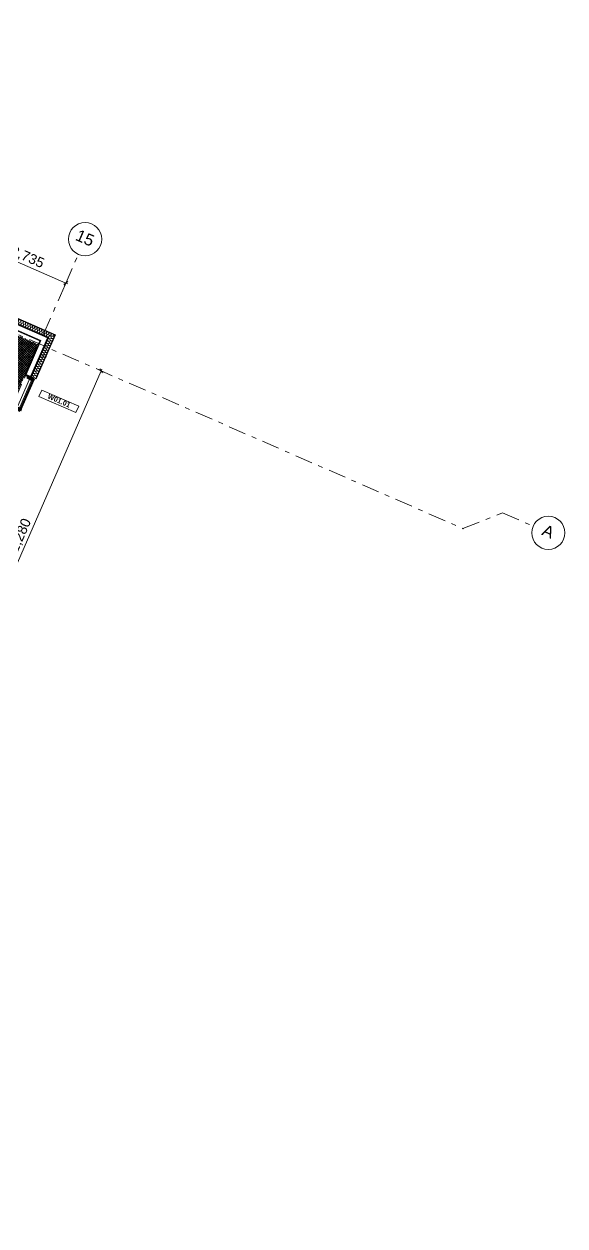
# Model space of a CAD drawing. Header units: millimetres. Extents: x -50172 to 258853, y -59787 to 25069.
# Drawn here: x 73849 to 90136, y -33296 to 2926 of the extents above; entities that cross this region are included whole.
import ezdxf
from ezdxf.enums import TextEntityAlignment as Align

# ---------------------------------------------------------------- set-up
doc = ezdxf.new("R2010")
doc.units = ezdxf.units.MM
doc.header["$MEASUREMENT"] = 0
doc.linetypes.add('Double Dashed', pattern=[1093.611073, 529.166651, -211.666656, 141.111112, -211.666656])
for name, color, linetype in [('A-15-MG_Structural_Grid', 7, 'Continuous'), ('New_A-15-MG_Structural_Grid', 7, 'Continuous'), ('New_A-25-M_Curtain_Wall', 7, 'Continuous'), ('New_A-25-M_Solar_Shade', 7, 'Continuous'), ('New_A-25-M_Wall_Ext', 7, 'Continuous'), ('New_A-95-D_Dim_Grid.Dim', 7, 'Continuous')]:
    doc.layers.add(name, color=color, linetype=linetype)
for name, color, linetype, lineweight, true_color in [('A-15-MG_Structural_Grid_Pen_No__163', 7, 'Continuous', 0, 0x750077), ('A-25-M_Wall_Int_Pen_No__102', 7, 'Continuous', 15, 0xcccccc), ('New_A-25-M_Curtain_Wall_Pen_No__144', 7, 'Continuous', 0, 0xc8c8c8), ('New_A-25-M_Curtain_Wall_Pen_No__165', 7, 'Continuous', 0, 0x006060), ('New_A-25-M_Curtain_Wall_Pen_No__27', 7, 'Continuous', 50, 0x2a2a2a), ('New_A-25-M_Wall_Ext_Pen_No__107', 7, 'Continuous', 15, 0xa6a6a6), ('New_A-25-M_Wall_Ext_Pen_No__147', 7, 'Continuous', 0, 0x606060), ('New_A-95-M-SFS_Edge_Pen_No__252', 7, 'Continuous', 13, 0xe8e8e8)]:
    doc.layers.add(name, color=color, linetype=linetype, lineweight=lineweight, true_color=true_color)
for name, color, linetype, lineweight in [('New_A-15-MG_Structural_Grid_Pen_No__4', 7, 'Continuous', 20), ('New_A-25-M_Curtain_Wall_Pen_No__1', 7, 'Continuous', 13), ('New_A-25-M_Solar_Shade_Pen_No__4', 7, 'Continuous', 20), ('New_A-25-M_Wall_Ext_Pen_No__1', 7, 'Continuous', 13), ('New_A-95-D_Dim_Grid.Dim_Pen_No__4', 7, 'Continuous', 20), ('New_A-95-P_Text_1_50_GA_Pen_No__1', 7, 'Continuous', 13)]:
    doc.layers.add(name, color=color, linetype=linetype, lineweight=lineweight)
doc.styles.add('GENERATED_STYLE_2', font='')
doc.styles.add('GENERATED_STYLE_4', font='')
doc.styles.get('GENERATED_STYLE_2').set_extended_font_data('Swis721 BT', bold=True)
doc.styles.get('GENERATED_STYLE_4').set_extended_font_data('Swis721 BT')
doc.dimstyles.new('GENERATED_STYLE__3', dxfattribs={"dimtxt": 300, "dimasz": 95, "dimexe": 0.18, "dimexo": 0, "dimgap": 0.09, "dimtad": 1, "dimdec": 0, "dimzin": 0, "dimdsep": 46, "dimtxsty": 'GENERATED_STYLE_4', "dimblk": 'ARROWHEAD_2', "dimblk1": 'ARROWHEAD_2', "dimblk2": 'ARROWHEAD_2', "dimcen": 0.09, "dimclrd": 7, "dimclre": 7, "dimclrt": 7, "dimadec": 0, "dimazin": 0, "dimtfac": 1, "dimtdec": 4, "dimtmove": 0, "dimatfit": 3, "dimfxl": 1, "dimtolj": 1, "dimtzin": 0, "dimarcsym": 0})
pattern_1 = [(0, (0, 0), (0, 173.2051), [0, -100]), (0, (50, 86.6), (0, 173.2051), [0, -100])]

# ---------------------------------------------------------------- blocks, each defined once
blk = doc.blocks.new('Curtain Wall_7_1')
at = {"layer": 'New_A-25-M_Curtain_Wall_Pen_No__144', "linetype": 'Continuous'}
for points in [[(74147, -7767), (73958, -7684), (73938, -7730), (74127, -7812)], [(73728, -8729), (73748, -8683), (73559, -8601), (73539, -8647)], [(71524, -13783), (71544, -13738), (71355, -13655), (71335, -13701)], [(71145, -14652), (71165, -14607), (70976, -14524), (70956, -14570)], [(70766, -15521), (70786, -15476), (70597, -15393), (70577, -15439)], [(70387, -16390), (70407, -16345), (70218, -16262), (70198, -16308)]]:
    blk.add_hatch(color=256, dxfattribs=at).paths.add_polyline_path(points)
at = {"layer": 'New_A-25-M_Curtain_Wall_Pen_No__165', "linetype": 'Continuous', "lineweight": 0, "true_color": 0x001818}
for points in [[(74096, -7766), (73692, -8692), (73718, -8703), (74122, -7777)], [(71145, -14604), (71518, -13748), (71493, -13737), (71120, -14592)], [(70766, -15473), (71129, -14640), (71104, -14629), (70741, -15461)], [(70377, -16364), (70750, -15509), (70725, -15498), (70352, -16353)]]:
    blk.add_hatch(color=168, dxfattribs=at).paths.add_polyline_path(points)
at = {"layer": 'New_A-25-M_Curtain_Wall_Pen_No__1', "linetype": 'Continuous'}
for p, q in [((74096, -7766), (73692, -8692)), ((73718, -8703), (74122, -7777)), ((74122, -7777), (74096, -7766)), ((73692, -8692), (73718, -8703)), ((71493, -13737), (71120, -14592)), ((71145, -14604), (71518, -13748)), ((71518, -13748), (71493, -13737)), ((71104, -14629), (70741, -15461)), ((70766, -15473), (71129, -14640)), ((71129, -14640), (71104, -14629)), ((71120, -14592), (71145, -14604)), ((70725, -15498), (70352, -16353)), ((70377, -16364), (70750, -15509)), ((70750, -15509), (70725, -15498)), ((70741, -15461), (70766, -15473)), ((70352, -16353), (70377, -16364))]:
    blk.add_line(p, q, dxfattribs=at)
at = {"layer": 'New_A-25-M_Curtain_Wall_Pen_No__27', "linetype": 'Continuous'}
for p, q in [((73958, -7684), (73938, -7730)), ((73938, -7730), (74127, -7812)), ((74147, -7767), (73958, -7684)), ((74127, -7812), (74147, -7767)), ((73559, -8601), (73539, -8647)), ((73539, -8647), (73728, -8729)), ((73748, -8683), (73559, -8601)), ((73728, -8729), (73748, -8683)), ((71355, -13655), (71335, -13701)), ((71335, -13701), (71524, -13783)), ((71544, -13738), (71355, -13655)), ((71524, -13783), (71544, -13738)), ((70976, -14524), (70956, -14570)), ((70956, -14570), (71145, -14652)), ((71165, -14607), (70976, -14524)), ((71145, -14652), (71165, -14607)), ((70597, -15393), (70577, -15439)), ((70577, -15439), (70766, -15521)), ((70786, -15476), (70597, -15393)), ((70766, -15521), (70786, -15476)), ((70218, -16262), (70198, -16308)), ((70407, -16345), (70218, -16262)), ((70198, -16308), (70387, -16390)), ((70387, -16390), (70407, -16345))]:
    blk.add_line(p, q, dxfattribs=at)
blk = doc.blocks.new('*X194')
at = {"layer": 'New_A-25-M_Wall_Ext_Pen_No__107', "linetype": 'Continuous'}
for p, q in [((71714, -5168), (71706, -5173)), ((71728, -5175), (71737, -5212)), ((71784, -5199), (71750, -5218)), ((71798, -5205), (71806, -5242)), ((71853, -5229), (71820, -5248)), ((71867, -5235), (71876, -5273)), ((71923, -5260), (71890, -5279)), ((71937, -5266), (71946, -5303)), ((71993, -5290), (71960, -5309)), ((72007, -5296), (72016, -5333)), ((72063, -5321), (72030, -5340)), ((72077, -5327), (72086, -5364)), ((72133, -5351), (72100, -5370)), ((72147, -5357), (72156, -5394)), ((72203, -5382), (72170, -5400)), ((72217, -5388), (72225, -5425)), ((72272, -5412), (72239, -5431)), ((72286, -5418), (72295, -5455)), ((72342, -5443), (72309, -5461)), ((72356, -5449), (72365, -5486)), ((72412, -5473), (72379, -5492)), ((72426, -5479), (72435, -5516)), ((72482, -5503), (72449, -5522)), ((72496, -5510), (72505, -5547)), ((72552, -5534), (72519, -5553)), ((72566, -5540), (72575, -5577)), ((72622, -5564), (72589, -5583)), ((72636, -5570), (72644, -5608)), ((72692, -5595), (72658, -5614)), ((72705, -5601), (72714, -5638)), ((72761, -5625), (72728, -5644)), ((72775, -5631), (72784, -5668)), ((72831, -5656), (72798, -5675)), ((72845, -5662), (72854, -5699)), ((72901, -5686), (72868, -5705)), ((72915, -5692), (72924, -5729)), ((72971, -5717), (72938, -5735)), ((72985, -5723), (72994, -5760)), ((73041, -5747), (73008, -5766)), ((73055, -5753), (73063, -5790)), ((73111, -5778), (73077, -5796)), ((73125, -5784), (73133, -5821)), ((73180, -5808), (73147, -5827)), ((73194, -5814), (73203, -5851)), ((73250, -5838), (73217, -5857)), ((73264, -5845), (73273, -5882)), ((73320, -5869), (73287, -5888)), ((73334, -5875), (73343, -5912)), ((73390, -5899), (73357, -5918)), ((73404, -5905), (73413, -5943)), ((73460, -5930), (73427, -5949)), ((73474, -5936), (73482, -5973)), ((73530, -5960), (73496, -5979)), ((73544, -5966), (73552, -6003)), ((73599, -5991), (73566, -6010)), ((73613, -5997), (73622, -6034)), ((73669, -6021), (73636, -6040)), ((73683, -6027), (73692, -6064)), ((73739, -6052), (73706, -6070)), ((73753, -6058), (73762, -6095)), ((73809, -6082), (73776, -6101)), ((73823, -6088), (73832, -6125)), ((73879, -6113), (73846, -6131)), ((73893, -6119), (73902, -6156)), ((73949, -6143), (73916, -6162)), ((73963, -6149), (73971, -6186)), ((74018, -6173), (73985, -6192)), ((74032, -6180), (74041, -6217)), ((74088, -6204), (74055, -6223)), ((74102, -6210), (74111, -6247)), ((74158, -6234), (74125, -6253)), ((74172, -6240), (74181, -6277)), ((74228, -6265), (74195, -6284)), ((74242, -6271), (74251, -6308)), ((74298, -6295), (74265, -6314)), ((74312, -6301), (74321, -6338)), ((74368, -6326), (74335, -6344)), ((74382, -6332), (74390, -6369)), ((74438, -6356), (74404, -6375)), ((74451, -6362), (74460, -6399)), ((74507, -6387), (74474, -6405)), ((74521, -6393), (74530, -6430)), ((74577, -6417), (74544, -6436)), ((74591, -6423), (74600, -6460)), ((74647, -6448), (74614, -6466)), ((74661, -6454), (74668, -6485))]:
    blk.add_line(p, q, dxfattribs=at)
for centre, start, end in [((71699, -5220), 226.3982, 246.4404), ((71699, -5220), 246.4404, 13.3103), ((71695, -5135), 299.5705, 25.3471), ((71765, -5166), 299.5705, 193.3103), ((71769, -5251), 119.5705, 246.4404), ((71769, -5251), 246.4404, 13.3103), ((71835, -5196), 299.5705, 193.3103), ((71839, -5281), 119.5705, 246.4404), ((71839, -5281), 246.4404, 13.3103), ((71904, -5227), 299.5705, 193.3103), ((71909, -5312), 119.5705, 246.4404), ((71909, -5312), 246.4404, 13.3103), ((71974, -5257), 299.5705, 193.3103), ((71979, -5342), 119.5705, 246.4404), ((71979, -5342), 246.4404, 13.3103), ((72044, -5288), 299.5705, 193.3103), ((72049, -5373), 119.5705, 246.4404), ((72049, -5373), 246.4404, 13.3103), ((72114, -5318), 299.5705, 193.3103), ((72118, -5403), 119.5705, 246.4404), ((72118, -5403), 246.4404, 13.3103), ((72184, -5348), 299.5705, 193.3103), ((72188, -5434), 119.5705, 246.4404), ((72188, -5434), 246.4404, 13.3103), ((72254, -5379), 299.5705, 193.3103), ((72258, -5464), 119.5705, 246.4404), ((72324, -5409), 299.5705, 193.3103), ((72393, -5440), 299.5705, 193.3103), ((72463, -5470), 299.5705, 193.3103), ((72258, -5464), 246.4404, 13.3103), ((72328, -5494), 119.5705, 246.4404), ((72328, -5494), 246.4404, 13.3103), ((72398, -5525), 119.5705, 246.4404), ((72398, -5525), 246.4404, 13.3103), ((72468, -5555), 119.5705, 246.4404), ((72468, -5555), 246.4404, 13.3103), ((72533, -5501), 299.5705, 193.3103), ((72538, -5586), 119.5705, 246.4404), ((72538, -5586), 246.4404, 13.3103), ((72603, -5531), 299.5705, 193.3103), ((72607, -5616), 119.5705, 246.4404), ((72607, -5616), 246.4404, 13.3103), ((72673, -5562), 299.5705, 193.3103), ((72677, -5647), 119.5705, 246.4404), ((72677, -5647), 246.4404, 13.3103), ((72743, -5592), 299.5705, 193.3103), ((72747, -5677), 119.5705, 246.4404), ((72747, -5677), 246.4404, 13.3103), ((72812, -5623), 299.5705, 193.3103), ((72817, -5708), 119.5705, 246.4404), ((72817, -5708), 246.4404, 13.3103), ((72882, -5653), 299.5705, 193.3103), ((72887, -5738), 119.5705, 246.4404), ((72887, -5738), 246.4404, 13.3103), ((72952, -5683), 299.5705, 193.3103), ((72957, -5769), 119.5705, 246.4404), ((72957, -5769), 246.4404, 13.3103), ((73022, -5714), 299.5705, 193.3103), ((73026, -5799), 119.5705, 246.4404), ((73026, -5799), 246.4404, 13.3103), ((73092, -5744), 299.5705, 193.3103), ((73162, -5775), 299.5705, 193.3103), ((73231, -5805), 299.5705, 193.3103), ((73096, -5829), 119.5705, 246.4404), ((73096, -5829), 246.4404, 13.3103), ((73166, -5860), 119.5705, 246.4404), ((73166, -5860), 246.4404, 13.3103), ((73236, -5890), 119.5705, 246.4404), ((73236, -5890), 246.4404, 13.3103), ((73301, -5836), 299.5705, 193.3103), ((73306, -5921), 119.5705, 246.4404), ((73306, -5921), 246.4404, 13.3103), ((73371, -5866), 299.5705, 193.3103), ((73376, -5951), 119.5705, 246.4404), ((73376, -5951), 246.4404, 13.3103), ((73441, -5897), 299.5705, 193.3103), ((73445, -5982), 119.5705, 246.4404), ((73445, -5982), 246.4404, 13.3103), ((73511, -5927), 299.5705, 193.3103), ((73515, -6012), 119.5705, 246.4404), ((73515, -6012), 246.4404, 13.3103), ((73581, -5958), 299.5705, 193.3103), ((73585, -6043), 119.5705, 246.4404), ((73585, -6043), 246.4404, 13.3103), ((73650, -5988), 299.5705, 193.3103), ((73655, -6073), 119.5705, 246.4404), ((73655, -6073), 246.4404, 13.3103), ((73720, -6018), 299.5705, 193.3103), ((73725, -6104), 119.5705, 246.4404), ((73725, -6104), 246.4404, 13.3103), ((73790, -6049), 299.5705, 193.3103), ((73795, -6134), 119.5705, 246.4404), ((73795, -6134), 246.4404, 13.3103), ((73860, -6079), 299.5705, 193.3103), ((73864, -6164), 119.5705, 246.4404), ((73864, -6164), 246.4404, 13.3103), ((73930, -6110), 299.5705, 193.3103), ((74000, -6140), 299.5705, 193.3103), ((74070, -6171), 299.5705, 193.3103), ((73934, -6195), 119.5705, 246.4404), ((73934, -6195), 246.4404, 13.3103), ((74004, -6225), 119.5705, 246.4404), ((74004, -6225), 246.4404, 13.3103), ((74074, -6256), 119.5705, 246.4404), ((74074, -6256), 246.4404, 13.3103), ((74139, -6201), 299.5705, 193.3103), ((74144, -6286), 119.5705, 246.4404), ((74144, -6286), 246.4404, 13.3103), ((74209, -6232), 299.5705, 193.3103), ((74214, -6317), 119.5705, 246.4404), ((74214, -6317), 246.4404, 13.3103), ((74279, -6262), 299.5705, 193.3103), ((74284, -6347), 119.5705, 246.4404), ((74284, -6347), 246.4404, 13.3103), ((74349, -6293), 299.5705, 193.3103), ((74353, -6378), 119.5705, 246.4404), ((74353, -6378), 246.4404, 13.3103), ((74419, -6323), 299.5705, 193.3103), ((74423, -6408), 119.5705, 246.4404), ((74423, -6408), 246.4404, 13.3103), ((74489, -6353), 299.5705, 193.3103), ((74493, -6439), 119.5705, 246.4404), ((74493, -6439), 246.4404, 13.3103), ((74558, -6384), 299.5705, 193.3103), ((74563, -6469), 119.5705, 246.4404), ((74563, -6469), 246.4404, 13.3103), ((74628, -6414), 299.5705, 193.3103), ((74633, -6499), 119.5705, 200.2141), ((74698, -6445), 338.1493, 193.3103), ((74768, -6475), 68.2019, 154.6789)]:
    blk.add_arc(centre, 38.1, start, end, dxfattribs=at)
blk = doc.blocks.new('Wall_27_1', base_point=(55335, 2049))
at = {"layer": 'New_A-25-M_Wall_Ext', "linetype": 'Continuous', "lineweight": 0, "true_color": 0x000000}
h = blk.add_hatch(dxfattribs=at)
h.set_pattern_fill('Plaster_0001', color=178, style=0, pattern_type=2)
h.set_pattern_definition(pattern_1)
h.paths.add_polyline_path([(74793, -6436), (71736, -5103), (71735, -5107), (74787, -6438)])
at = {"layer": 'New_A-25-M_Wall_Ext_Pen_No__107', "linetype": 'Continuous'}
for points in [[(71593, -5431), (74321, -6621), (74338, -6614), (71598, -5419)], [(71598, -5419), (74338, -6614), (74355, -6607), (71604, -5408)]]:
    blk.add_hatch(color=256, dxfattribs=at).paths.add_polyline_path(points)
at = {"layer": 'New_A-25-M_Wall_Ext_Pen_No__147', "linetype": 'Continuous'}
blk.add_hatch(color=256, dxfattribs=at).paths.add_polyline_path([(74569, -6524), (71668, -5259), (71664, -5270), (74553, -6530)])
at = {"layer": 'New_A-25-M_Wall_Ext_Pen_No__1', "linetype": 'Continuous'}
for p, q in [((71598, -5419), (74338, -6614)), ((71604, -5408), (74355, -6607)), ((74553, -6530), (71664, -5270)), ((74569, -6524), (71668, -5259)), ((74576, -6521), (71671, -5254)), ((74787, -6438), (71735, -5107))]:
    blk.add_line(p, q, dxfattribs=at)
at = {"layer": 'New_A-25-M_Wall_Ext_Pen_No__1', "linetype": 'Continuous', "flags": 128}
for points in [[(71593, -5431), (74321, -6621)], [(74793, -6436), (71736, -5103)]]:
    blk.add_lwpolyline(points, dxfattribs=at)
at = {"layer": 'New_A-25-M_Wall_Ext', "color": 250, "lineweight": 50, "true_color": 0x2a2a2a}
blk.add_blockref('*X194', (0, 0), dxfattribs=at)
blk = doc.blocks.new('*X207')
at = {"layer": 'New_A-25-M_Wall_Ext_Pen_No__107', "linetype": 'Continuous'}
for p, q in [((74584, -6518), (74584, -6528)), ((74648, -6495), (74646, -6493)), ((74655, -6504), (74648, -6495)), ((74654, -6490), (74661, -6490)), ((74673, -6537), (74655, -6504)), ((74698, -6481), (74661, -6490)), ((74719, -6482), (74698, -6481)), ((74707, -6470), (74719, -6482)), ((74719, -6482), (74739, -6486)), ((74736, -6494), (74719, -6482)), ((74744, -6513), (74736, -6494)), ((74739, -6486), (74759, -6479)), ((74741, -6533), (74744, -6513)), ((74759, -6479), (74772, -6463)), ((74772, -6463), (74775, -6443)), ((74434, -6856), (74431, -6867)), ((74431, -6867), (74431, -6877)), ((74431, -6877), (74434, -6887)), ((74440, -6847), (74434, -6856)), ((74447, -6840), (74440, -6847)), ((74457, -6836), (74447, -6840)), ((74467, -6834), (74457, -6836)), ((74465, -6787), (74462, -6797)), ((74462, -6797), (74462, -6807)), ((74462, -6807), (74465, -6817)), ((74470, -6778), (74465, -6787)), ((74465, -6817), (74470, -6826)), ((74478, -6834), (74467, -6834)), ((74478, -6770), (74470, -6778)), ((74470, -6826), (74478, -6833)), ((74487, -6766), (74478, -6770)), ((74478, -6833), (74488, -6838)), ((74487, -6838), (74478, -6834)), ((74498, -6764), (74487, -6766)), ((74496, -6844), (74487, -6838)), ((74488, -6838), (74498, -6840)), ((74495, -6717), (74492, -6727)), ((74492, -6727), (74492, -6737)), ((74492, -6737), (74495, -6747)), ((74501, -6708), (74495, -6717)), ((74495, -6747), (74501, -6756)), ((74502, -6853), (74496, -6844)), ((74508, -6765), (74498, -6764)), ((74498, -6840), (74508, -6839)), ((74508, -6701), (74501, -6708)), ((74501, -6756), (74509, -6763)), ((74521, -6886), (74502, -6853)), ((74518, -6696), (74508, -6701)), ((74518, -6768), (74508, -6765)), ((74545, -6830), (74508, -6839)), ((74509, -6763), (74518, -6768)), ((74528, -6694), (74518, -6696)), ((74526, -6775), (74518, -6768)), ((74518, -6768), (74528, -6770)), ((74526, -6647), (74523, -6657)), ((74523, -6657), (74523, -6668)), ((74523, -6668), (74526, -6678)), ((74531, -6638), (74526, -6647)), ((74526, -6678), (74531, -6687)), ((74533, -6783), (74526, -6775)), ((74539, -6695), (74528, -6694)), ((74528, -6770), (74539, -6769)), ((74539, -6631), (74531, -6638)), ((74531, -6687), (74539, -6694)), ((74552, -6816), (74533, -6783)), ((74548, -6626), (74539, -6631)), ((74539, -6694), (74548, -6698)), ((74548, -6699), (74539, -6695)), ((74576, -6760), (74539, -6769)), ((74566, -6831), (74545, -6830)), ((74559, -6624), (74548, -6626)), ((74548, -6698), (74559, -6700)), ((74557, -6705), (74548, -6699)), ((74552, -6816), (74566, -6831)), ((74556, -6577), (74553, -6587)), ((74553, -6587), (74553, -6598)), ((74553, -6598), (74556, -6608)), ((74562, -6568), (74556, -6577)), ((74556, -6608), (74562, -6617)), ((74563, -6713), (74557, -6705)), ((74569, -6625), (74559, -6624)), ((74559, -6700), (74569, -6699)), ((74569, -6561), (74562, -6568)), ((74562, -6617), (74570, -6624)), ((74582, -6746), (74563, -6713)), ((74566, -6831), (74587, -6835)), ((74583, -6843), (74566, -6831)), ((74579, -6556), (74569, -6561)), ((74579, -6629), (74569, -6625)), ((74606, -6690), (74569, -6699)), ((74570, -6624), (74579, -6628)), ((74597, -6761), (74576, -6760)), ((74589, -6554), (74579, -6556)), ((74579, -6628), (74589, -6630)), ((74587, -6635), (74579, -6629)), ((74582, -6746), (74597, -6761)), ((74592, -6862), (74583, -6843)), ((74584, -6528), (74587, -6538)), ((74587, -6538), (74592, -6547)), ((74594, -6643), (74587, -6635)), ((74587, -6835), (74606, -6829)), ((74599, -6555), (74589, -6554)), ((74589, -6630), (74600, -6629)), ((74589, -6882), (74592, -6862)), ((74592, -6547), (74600, -6554)), ((74612, -6676), (74594, -6643)), ((74597, -6761), (74617, -6766)), ((74614, -6773), (74597, -6761)), ((74609, -6559), (74599, -6555)), ((74600, -6554), (74609, -6559)), ((74637, -6621), (74600, -6629)), ((74627, -6691), (74606, -6690)), ((74606, -6829), (74620, -6813)), ((74618, -6565), (74609, -6559)), ((74609, -6559), (74620, -6560)), ((74612, -6676), (74627, -6691)), ((74622, -6792), (74614, -6773)), ((74617, -6766), (74637, -6759)), ((74624, -6573), (74618, -6565)), ((74620, -6560), (74630, -6560)), ((74620, -6813), (74622, -6792)), ((74643, -6607), (74624, -6573)), ((74627, -6691), (74648, -6696)), ((74644, -6703), (74627, -6691)), ((74667, -6551), (74630, -6560)), ((74658, -6621), (74637, -6621)), ((74637, -6759), (74650, -6743)), ((74643, -6607), (74658, -6621)), ((74653, -6722), (74644, -6703)), ((74648, -6696), (74667, -6689)), ((74650, -6743), (74653, -6722)), ((74658, -6621), (74678, -6626)), ((74675, -6633), (74658, -6621)), ((74688, -6552), (74667, -6551)), ((74667, -6689), (74680, -6673)), ((74673, -6537), (74688, -6551)), ((74683, -6652), (74675, -6633)), ((74678, -6626), (74698, -6619)), ((74680, -6673), (74683, -6652)), ((74688, -6551), (74708, -6556)), ((74705, -6563), (74688, -6552)), ((74698, -6619), (74711, -6603)), ((74714, -6582), (74705, -6563)), ((74708, -6556), (74728, -6549)), ((74711, -6603), (74714, -6582)), ((74728, -6549), (74741, -6533)), ((74282, -7206), (74279, -7216)), ((74279, -7216), (74279, -7226)), ((74279, -7226), (74282, -7236)), ((74287, -7197), (74282, -7206)), ((74282, -7236), (74288, -7245)), ((74295, -7190), (74287, -7197)), ((74305, -7185), (74295, -7190)), ((74315, -7183), (74305, -7185)), ((74312, -7136), (74310, -7146)), ((74310, -7146), (74310, -7156)), ((74310, -7156), (74313, -7166)), ((74318, -7127), (74312, -7136)), ((74313, -7166), (74318, -7175)), ((74325, -7184), (74315, -7183)), ((74326, -7120), (74318, -7127)), ((74318, -7175), (74326, -7182)), ((74335, -7187), (74325, -7184)), ((74335, -7115), (74326, -7120)), ((74326, -7182), (74335, -7187)), ((74345, -7113), (74335, -7115)), ((74344, -7194), (74335, -7187)), ((74335, -7187), (74346, -7189)), ((74343, -7066), (74340, -7076)), ((74340, -7076), (74340, -7087)), ((74340, -7087), (74343, -7097)), ((74348, -7057), (74343, -7066)), ((74343, -7097), (74349, -7106)), ((74350, -7202), (74344, -7194)), ((74356, -7114), (74345, -7113)), ((74346, -7189), (74356, -7188)), ((74356, -7050), (74348, -7057)), ((74349, -7106), (74356, -7113)), ((74369, -7235), (74350, -7202)), ((74365, -7045), (74356, -7050)), ((74356, -7113), (74366, -7117)), ((74366, -7118), (74356, -7114)), ((74393, -7179), (74356, -7188)), ((74376, -7043), (74365, -7045)), ((74366, -7117), (74376, -7119)), ((74374, -7124), (74366, -7118)), ((74369, -7235), (74384, -7250)), ((74373, -6996), (74370, -7006)), ((74370, -7006), (74371, -7017)), ((74371, -7017), (74373, -7027)), ((74379, -6987), (74373, -6996)), ((74373, -7027), (74379, -7036)), ((74380, -7132), (74374, -7124)), ((74386, -7044), (74376, -7043)), ((74376, -7119), (74387, -7118)), ((74387, -6980), (74379, -6987)), ((74379, -7036), (74387, -7043)), ((74399, -7165), (74380, -7132)), ((74396, -7048), (74386, -7044)), ((74396, -6975), (74387, -6980)), ((74387, -7043), (74396, -7047)), ((74424, -7109), (74387, -7118)), ((74414, -7180), (74393, -7179)), ((74406, -6973), (74396, -6975)), ((74396, -7047), (74407, -7049)), ((74405, -7054), (74396, -7048)), ((74399, -7165), (74414, -7180)), ((74404, -6926), (74401, -6936)), ((74401, -6936), (74401, -6947)), ((74401, -6947), (74404, -6957)), ((74409, -6917), (74404, -6926)), ((74404, -6957), (74409, -6966)), ((74411, -7062), (74405, -7054)), ((74417, -6974), (74406, -6973)), ((74407, -7049), (74417, -7048)), ((74417, -6910), (74409, -6917)), ((74409, -6966), (74417, -6973)), ((74430, -7095), (74411, -7062)), ((74414, -7180), (74434, -7185)), ((74431, -7192), (74414, -7180)), ((74426, -6905), (74417, -6910)), ((74417, -6973), (74427, -6978)), ((74427, -6978), (74417, -6974)), ((74454, -7040), (74417, -7048)), ((74444, -7110), (74424, -7109)), ((74424, -7248), (74437, -7232)), ((74437, -6903), (74426, -6905)), ((74435, -6984), (74427, -6978)), ((74427, -6978), (74437, -6980)), ((74430, -7095), (74445, -7110)), ((74440, -7211), (74431, -7192)), ((74434, -6887), (74440, -6896)), ((74434, -7185), (74454, -7178)), ((74441, -6993), (74435, -6984)), ((74447, -6904), (74437, -6903)), ((74437, -6980), (74447, -6979)), ((74437, -7232), (74440, -7211)), ((74440, -6896), (74448, -6903)), ((74460, -7026), (74441, -6993)), ((74462, -7122), (74444, -7110)), ((74445, -7110), (74465, -7115)), ((74457, -6908), (74447, -6904)), ((74485, -6970), (74447, -6979)), ((74448, -6903), (74457, -6908)), ((74475, -7041), (74454, -7040)), ((74454, -7178), (74467, -7162)), ((74465, -6914), (74457, -6908)), ((74457, -6908), (74467, -6910)), ((74460, -7026), (74475, -7040)), ((74470, -7141), (74462, -7122)), ((74472, -6923), (74465, -6914)), ((74465, -7115), (74485, -7108)), ((74467, -6910), (74478, -6909)), ((74467, -7162), (74470, -7141)), ((74491, -6956), (74472, -6923)), ((74475, -7040), (74495, -7045)), ((74492, -7052), (74475, -7041)), ((74515, -6900), (74478, -6909)), ((74505, -6971), (74485, -6970)), ((74485, -7108), (74498, -7092)), ((74491, -6956), (74505, -6970)), ((74501, -7071), (74492, -7052)), ((74495, -7045), (74515, -7038)), ((74498, -7092), (74501, -7071)), ((74505, -6970), (74526, -6975)), ((74523, -6982), (74505, -6971)), ((74536, -6901), (74515, -6900)), ((74515, -7038), (74528, -7022)), ((74521, -6886), (74536, -6901)), ((74531, -7001), (74523, -6982)), ((74526, -6975), (74545, -6968)), ((74528, -7022), (74531, -7001)), ((74536, -6901), (74556, -6905)), ((74553, -6913), (74536, -6901)), ((74545, -6968), (74559, -6952)), ((74561, -6932), (74553, -6913)), ((74556, -6905), (74576, -6898)), ((74559, -6952), (74561, -6932)), ((74576, -6898), (74589, -6882)), ((74122, -7604), (74112, -7609)), ((74132, -7602), (74122, -7604)), ((74130, -7555), (74127, -7565)), ((74127, -7565), (74127, -7575)), ((74127, -7575), (74130, -7586)), ((74135, -7546), (74130, -7555)), ((74130, -7586), (74135, -7594)), ((74143, -7603), (74132, -7602)), ((74143, -7539), (74135, -7546)), ((74135, -7594), (74143, -7602)), ((74152, -7534), (74143, -7539)), ((74143, -7602), (74153, -7606)), ((74152, -7606), (74143, -7603)), ((74163, -7532), (74152, -7534)), ((74161, -7613), (74152, -7606)), ((74153, -7606), (74163, -7608)), ((74160, -7485), (74157, -7495)), ((74157, -7495), (74157, -7506)), ((74157, -7506), (74160, -7516)), ((74166, -7476), (74160, -7485)), ((74160, -7516), (74166, -7525)), ((74173, -7533), (74163, -7532)), ((74173, -7469), (74166, -7476)), ((74166, -7525), (74174, -7532)), ((74183, -7464), (74173, -7469)), ((74183, -7537), (74173, -7533)), ((74210, -7598), (74173, -7607)), ((74174, -7532), (74183, -7536)), ((74193, -7462), (74183, -7464)), ((74183, -7536), (74193, -7538)), ((74191, -7543), (74183, -7537)), ((74191, -7415), (74188, -7425)), ((74188, -7425), (74188, -7436)), ((74188, -7436), (74191, -7446)), ((74196, -7406), (74191, -7415)), ((74191, -7446), (74196, -7455)), ((74198, -7551), (74191, -7543)), ((74204, -7463), (74193, -7462)), ((74193, -7538), (74204, -7537)), ((74204, -7399), (74196, -7406)), ((74196, -7455), (74204, -7462)), ((74217, -7584), (74198, -7551)), ((74213, -7394), (74204, -7399)), ((74204, -7462), (74213, -7466)), ((74213, -7467), (74204, -7463)), ((74241, -7528), (74204, -7537)), ((74231, -7599), (74210, -7598)), ((74224, -7392), (74213, -7394)), ((74213, -7466), (74224, -7468)), ((74222, -7473), (74213, -7467)), ((74217, -7584), (74231, -7599)), ((74221, -7345), (74218, -7355)), ((74218, -7355), (74218, -7366)), ((74218, -7366), (74221, -7376)), ((74227, -7336), (74221, -7345)), ((74221, -7376), (74227, -7385)), ((74228, -7481), (74222, -7473)), ((74234, -7393), (74224, -7392)), ((74224, -7468), (74234, -7467)), ((74234, -7329), (74227, -7336)), ((74227, -7385), (74235, -7392)), ((74247, -7515), (74228, -7481)), ((74231, -7599), (74252, -7604)), ((74248, -7611), (74231, -7599)), ((74244, -7324), (74234, -7329)), ((74244, -7397), (74234, -7393)), ((74271, -7459), (74234, -7467)), ((74235, -7392), (74244, -7397)), ((74262, -7529), (74241, -7528)), ((74254, -7322), (74244, -7324)), ((74252, -7403), (74244, -7397)), ((74244, -7397), (74254, -7399)), ((74247, -7515), (74262, -7529)), ((74252, -7275), (74249, -7286)), ((74249, -7286), (74249, -7296)), ((74249, -7296), (74252, -7306)), ((74257, -7266), (74252, -7275)), ((74252, -7306), (74257, -7315)), ((74259, -7412), (74252, -7403)), ((74252, -7604), (74271, -7597)), ((74264, -7323), (74254, -7322)), ((74254, -7399), (74265, -7398)), ((74265, -7259), (74257, -7266)), ((74257, -7315), (74265, -7322)), ((74277, -7445), (74259, -7412)), ((74262, -7529), (74282, -7534)), ((74279, -7541), (74262, -7529)), ((74274, -7327), (74264, -7323)), ((74274, -7255), (74265, -7259)), ((74265, -7322), (74274, -7327)), ((74302, -7389), (74265, -7398)), ((74292, -7460), (74271, -7459)), ((74271, -7597), (74285, -7581)), ((74284, -7253), (74274, -7255)), ((74283, -7333), (74274, -7327)), ((74274, -7327), (74285, -7329)), ((74277, -7445), (74292, -7459)), ((74287, -7560), (74279, -7541)), ((74282, -7534), (74302, -7527)), ((74289, -7342), (74283, -7333)), ((74295, -7254), (74284, -7253)), ((74285, -7329), (74295, -7328)), ((74285, -7581), (74287, -7560)), ((74288, -7245), (74295, -7252)), ((74308, -7375), (74289, -7342)), ((74292, -7459), (74313, -7464)), ((74309, -7471), (74292, -7460)), ((74295, -7252), (74305, -7257)), ((74305, -7257), (74295, -7254)), ((74332, -7319), (74295, -7328)), ((74323, -7390), (74302, -7389)), ((74302, -7527), (74315, -7511)), ((74313, -7264), (74305, -7257)), ((74305, -7257), (74315, -7259)), ((74308, -7375), (74323, -7389)), ((74318, -7490), (74309, -7471)), ((74320, -7272), (74313, -7264)), ((74313, -7464), (74332, -7457)), ((74315, -7259), (74326, -7258)), ((74315, -7511), (74318, -7490)), ((74338, -7305), (74320, -7272)), ((74323, -7389), (74343, -7394)), ((74340, -7401), (74323, -7390)), ((74363, -7249), (74326, -7258)), ((74353, -7320), (74332, -7319)), ((74332, -7457), (74346, -7441)), ((74338, -7305), (74353, -7320)), ((74348, -7420), (74340, -7401)), ((74343, -7394), (74363, -7387)), ((74346, -7441), (74348, -7420)), ((74353, -7320), (74373, -7324)), ((74370, -7332), (74353, -7320)), ((74384, -7250), (74363, -7249)), ((74363, -7387), (74376, -7371)), ((74379, -7351), (74370, -7332)), ((74373, -7324), (74393, -7318)), ((74376, -7371), (74379, -7351)), ((74384, -7250), (74404, -7254)), ((74401, -7262), (74384, -7250)), ((74393, -7318), (74406, -7301)), ((74409, -7281), (74401, -7262)), ((74404, -7254), (74424, -7248)), ((74406, -7301), (74409, -7281)), ((74069, -7694), (74066, -7703)), ((74074, -7686), (74069, -7694)), ((74082, -7678), (74074, -7686)), ((74091, -7674), (74082, -7678)), ((74102, -7672), (74091, -7674)), ((74099, -7625), (74096, -7635)), ((74096, -7635), (74096, -7645)), ((74096, -7645), (74099, -7655)), ((74105, -7616), (74099, -7625)), ((74099, -7655), (74105, -7664)), ((74112, -7673), (74102, -7672)), ((74112, -7609), (74105, -7616)), ((74105, -7664), (74113, -7671)), ((74122, -7676), (74112, -7673)), ((74113, -7671), (74122, -7676)), ((74130, -7683), (74122, -7676)), ((74122, -7676), (74132, -7678)), ((74137, -7691), (74130, -7683)), ((74132, -7678), (74143, -7677)), ((74156, -7724), (74137, -7691)), ((74180, -7668), (74143, -7677)), ((74150, -7738), (74148, -7738)), ((74170, -7739), (74150, -7738)), ((74156, -7724), (74170, -7739)), ((74167, -7621), (74161, -7613)), ((74163, -7608), (74173, -7607)), ((74186, -7654), (74167, -7621)), ((74170, -7739), (74191, -7743)), ((74188, -7751), (74170, -7739)), ((74201, -7669), (74180, -7668)), ((74186, -7654), (74201, -7669)), ((74190, -7757), (74188, -7751)), ((74191, -7743), (74210, -7737)), ((74201, -7669), (74221, -7673)), ((74218, -7681), (74201, -7669)), ((74210, -7737), (74224, -7720)), ((74226, -7700), (74218, -7681)), ((74221, -7673), (74241, -7667)), ((74224, -7720), (74226, -7700)), ((74241, -7667), (74254, -7651)), ((74257, -7630), (74248, -7611)), ((74254, -7651), (74257, -7630))]:
    blk.add_line(p, q, dxfattribs=at)
blk = doc.blocks.new('Wall_29_1', base_point=(67437, -23305))
at = {"layer": 'New_A-25-M_Wall_Ext', "linetype": 'Continuous', "lineweight": 0, "true_color": 0x000000}
h = blk.add_hatch(dxfattribs=at)
h.set_pattern_fill('Plaster_0001', color=178, style=0, pattern_type=2)
h.set_pattern_definition(pattern_1)
h.paths.add_polyline_path([(74208, -7765), (74213, -7767), (74793, -6436), (74787, -6438)])
h = blk.add_hatch(dxfattribs=at)
h.set_pattern_fill('Plaster_0001', color=178, style=0, pattern_type=2)
h.set_pattern_definition(pattern_1)
h.paths.add_polyline_path([(74213, -7767), (74208, -7765), (74057, -7699), (74055, -7703), (74211, -7771)])
at = {"layer": 'New_A-25-M_Wall_Ext_Pen_No__107', "linetype": 'Continuous'}
for points in [[(73884, -7624), (73896, -7629), (74338, -6614), (74321, -6621)], [(74338, -6614), (73896, -7629), (73908, -7634), (74355, -6607)], [(73874, -7647), (74046, -7723), (74052, -7711), (73891, -7641), (73896, -7629), (73884, -7624)], [(73891, -7641), (74052, -7711), (74057, -7699), (73908, -7634), (73896, -7629)]]:
    blk.add_hatch(color=256, dxfattribs=at).paths.add_polyline_path(points)
at = {"layer": 'New_A-25-M_Wall_Ext_Pen_No__147', "linetype": 'Continuous'}
blk.add_hatch(color=256, dxfattribs=at).paths.add_polyline_path([(74553, -6530), (74045, -7694), (74056, -7699), (74569, -6524)])
at = {"layer": 'New_A-25-M_Wall_Ext_Pen_No__1', "linetype": 'Continuous'}
for p, q in [((74208, -7765), (74787, -6438)), ((74338, -6614), (73896, -7629)), ((74355, -6607), (73908, -7634)), ((74045, -7694), (74553, -6530)), ((74056, -7699), (74569, -6524)), ((74062, -7701), (74576, -6521)), ((73884, -7624), (73874, -7647)), ((74046, -7723), (73874, -7647)), ((73896, -7629), (73891, -7641)), ((73891, -7641), (74052, -7711)), ((73908, -7634), (74057, -7699)), ((74052, -7711), (74046, -7723)), ((74057, -7699), (74052, -7711)), ((74057, -7699), (74055, -7703)), ((74055, -7703), (74211, -7771)), ((74208, -7765), (74057, -7699)), ((74213, -7767), (74211, -7771))]:
    blk.add_line(p, q, dxfattribs=at)
at = {"layer": 'New_A-25-M_Wall_Ext_Pen_No__1', "linetype": 'Continuous', "flags": 128}
for points in [[(74213, -7767), (74793, -6436)], [(74321, -6621), (73884, -7624)]]:
    blk.add_lwpolyline(points, dxfattribs=at)
at = {"layer": 'New_A-25-M_Wall_Ext', "color": 250, "lineweight": 50, "true_color": 0x2a2a2a}
blk.add_blockref('*X207', (0, 0), dxfattribs=at)
blk = doc.blocks.new('Standard grid marker_2')
at = {"layer": 'A-15-MG_Structural_Grid_Pen_No__163', "linetype": 'Double Dashed'}
for p, q in [((86140, 0), (87049, 909)), ((87049, 909), (88049, 909)), ((1909, 0), (86140, 0))]:
    blk.add_line(p, q, dxfattribs=at)
at = {"layer": 'A-15-MG_Structural_Grid_Pen_No__163', "linetype": 'Continuous'}
blk.add_circle((88549, 909), 500, dxfattribs=at)
at = {"layer": 'A-15-MG_Structural_Grid_Pen_No__163', "linetype": 'Double Dashed'}
blk.add_point((86140, 0), dxfattribs=at)
at = {"layer": 'A-15-MG_Structural_Grid_Pen_No__163', "style": 'GENERATED_STYLE_4'}
for tag, p in [('AC_MarkerText_1_0', (-500, 952)), ('AC_MarkerText_1_1', (88549, 952))]:
    blk.add_attdef(tag, text='', height=350, rotation=360, dxfattribs=at).set_placement(p, align=Align.MIDDLE_CENTER)
blk = doc.blocks.new('Solar Shade Straight 19_6')
at = {"layer": 'New_A-25-M_Solar_Shade_Pen_No__4', "linetype": 'Continuous'}
for p, q in [((1000, -5), (0, -5)), ((0, -5), (0, -15)), ((0, -15), (1000, -15)), ((1000, -15), (1000, -5))]:
    blk.add_line(p, q, dxfattribs=at)
blk = doc.blocks.new('Standard grid marker_5')
at = {"layer": 'New_A-15-MG_Structural_Grid_Pen_No__4', "linetype": 'Double Dashed'}
for p, q in [((1000, 0), (0, 0)), ((1000, 0), (29726, 0)), ((29726, 0), (30726, 0))]:
    blk.add_line(p, q, dxfattribs=at)
at = {"layer": 'New_A-15-MG_Structural_Grid_Pen_No__4', "linetype": 'Continuous'}
for centre in [(-500, 0), (31226, 0)]:
    blk.add_circle(centre, 500, dxfattribs=at)
at = {"layer": 'New_A-15-MG_Structural_Grid_Pen_No__4', "linetype": 'Double Dashed'}
for p in [(1000, 0), (1000, 0), (29726, 0), (29726, 0)]:
    blk.add_point(p, dxfattribs=at)
at = {"layer": 'New_A-15-MG_Structural_Grid_Pen_No__4', "style": 'GENERATED_STYLE_4'}
for tag, p in [('AC_MarkerText_1_0', (-500, 36)), ('AC_MarkerText_1_1', (31226, 36))]:
    blk.add_attdef(tag, text='', height=350, rotation=90, dxfattribs=at).set_placement(p, align=Align.MIDDLE_CENTER)
blk = doc.blocks.new('*D281')
at = {"layer": 'New_A-95-D_Dim_Grid.Dim_Pen_No__4', "linetype": 'Continuous'}
for p, q in [((62761, 504), (70094, -2694)), ((70153, -2651), (70036, -2737)), ((70057, -2780), (70132, -2608)), ((70094, -2694), (72601, -3787)), ((72660, -3744), (72543, -3830)), ((72564, -3873), (72639, -3701)), ((72601, -3787), (75109, -4880))]:
    blk.add_line(p, q, dxfattribs=at)
at = {"layer": 'New_A-95-D_Dim_Grid.Dim_Pen_No__4', "insert": (70886, -2974), "char_height": 300, "attachment_point": 7, "rotation": 336.4404, "style": 'GENERATED_STYLE_4'}
blk.add_mtext('\\A1;{\\fSwis721 BT|b0|i0|c0|p34;2,735}', dxfattribs=at)
blk = doc.blocks.new('ARROWHEAD_2')
at = {"color": 0, "linetype": 'Continuous', "lineweight": 0}
for p, q in [((0, 0), (-1, 0)), ((-0.38, -0.66), (0.38, 0.66))]:
    blk.add_line(p, q, dxfattribs=at)
blk = doc.blocks.new('*D282')
at = {"layer": 'New_A-95-D_Dim_Grid.Dim_Pen_No__4', "linetype": 'Continuous'}
for p, q in [((72660, -3744), (72543, -3830)), ((72564, -3873), (72639, -3701)), ((72601, -3787), (75109, -4880)), ((75050, -4923), (75167, -4837)), ((75071, -4966), (75146, -4794)), ((75109, -4880), (75165, -4905))]:
    blk.add_line(p, q, dxfattribs=at)
at = {"layer": 'New_A-95-D_Dim_Grid.Dim_Pen_No__4', "insert": (73393, -4067), "char_height": 300, "attachment_point": 7, "rotation": 336.4404, "style": 'GENERATED_STYLE_4'}
blk.add_mtext('\\A1;{\\fSwis721 BT|b0|i0|c0|p34;2,735}', dxfattribs=at)
blk = doc.blocks.new('*D283')
at = {"layer": 'New_A-95-D_Dim_Grid.Dim_Pen_No__4', "linetype": 'Continuous'}
for p, q in [((76169, -7527), (71661, -17866)), ((76083, -7489), (76255, -7564)), ((76212, -7585), (76126, -7469)), ((76194, -7471), (76169, -7527)), ((71575, -17829), (71746, -17904)), ((71703, -17924), (71618, -17808))]:
    blk.add_line(p, q, dxfattribs=at)
at = {"layer": 'New_A-95-D_Dim_Grid.Dim_Pen_No__4', "insert": (73607, -13252), "char_height": 300, "attachment_point": 7, "rotation": 66.4404, "style": 'GENERATED_STYLE_4'}
blk.add_mtext('\\A1;{\\fSwis721 BT|b0|i0|c0|p34;11,280}', dxfattribs=at)
blk = doc.blocks.new('*D284')
at = {"layer": 'New_A-95-D_Dim_Grid.Dim_Pen_No__4', "linetype": 'Continuous'}
for p, q in [((76169, -7527), (71661, -17866)), ((71661, -17866), (70361, -20845)), ((71575, -17829), (71746, -17904)), ((71703, -17924), (71618, -17808)), ((70404, -20904), (70319, -20787))]:
    blk.add_line(p, q, dxfattribs=at)
at = {"layer": 'New_A-95-D_Dim_Grid.Dim_Pen_No__4', "insert": (70744, -19818), "char_height": 300, "attachment_point": 7, "rotation": 66.4404, "style": 'GENERATED_STYLE_4'}
blk.add_mtext('\\A1;{\\fSwis721 BT|b0|i0|c0|p34;3,250}', dxfattribs=at)

msp = doc.modelspace()

# ---------------------------------------------------------------- hatches: boundary and pattern name
at = {"layer": 'A-25-M_Wall_Int_Pen_No__102', "linetype": 'Continuous'}
h = msp.add_hatch(dxfattribs=at)
h.set_pattern_fill('Grid_5x5_Diagonal_0001', color=256, style=0, pattern_type=2)
h.set_pattern_definition([(45, (0, 0), (-35.35534, 35.35534), []), (135, (0, 0), (35.35534, 35.35534), [])])
h.paths.add_polyline_path([(44768.3, -19356.4), (49530.7, -8434.9), (28562.4, 708.3), (33140, 11206.2), (74273.5, -6730.2), (64933.5, -28149.5)])

# ---------------------------------------------------------------- linework, layer by layer
at = {"layer": 'New_A-95-M-SFS_Edge_Pen_No__252', "linetype": 'Continuous', "flags": 128}
msp.add_lwpolyline([(44708.7, -19493.2), (65035.3, -28356.6), (74551.4, -6533.2), (53816.9, 2508.1)], dxfattribs=at)
at = {"layer": 'New_A-95-P_Text_1_50_GA_Pen_No__1', "linetype": 'Continuous', "flags": 128}
msp.add_lwpolyline([(74381.4, -8103.1), (75494.5, -8588.5), (75409.1, -8784.4), (74295.9, -8299.1)], close=True, dxfattribs=at)

# ---------------------------------------------------------------- block references
at = {"layer": 'A-15-MG_Structural_Grid', "color": 8, "linetype": 'Continuous', "lineweight": 15}
ref = msp.add_blockref('Standard grid marker_2', (8103.9, 22153.2), dxfattribs=dict(at, zscale=1000, rotation=336.440411583993))
ref.add_attrib('AC_MarkerText_1_1', 'A', dxfattribs={"layer": 'A-15-MG_Structural_Grid_Pen_No__163', "color": 216, "true_color": 0x750077, "height": 350, "rotation": 336.44041, "style": 'GENERATED_STYLE_4'}).set_placement((89635.6, -12363.5), align=Align.MIDDLE_CENTER)
at = {"layer": 'New_A-15-MG_Structural_Grid', "color": 8, "linetype": 'Continuous', "lineweight": 15}
ref = msp.add_blockref('Standard grid marker_5', (75485.9, -4014.8), dxfattribs=dict(at, zscale=1000, rotation=246.4404115839982))
ref.add_attrib('AC_MarkerText_1', '15', dxfattribs={"layer": 'New_A-15-MG_Structural_Grid_Pen_No__4', "color": 7, "height": 350, "rotation": 336.44041, "style": 'GENERATED_STYLE_4'}).set_placement((75685.7, -3519.6), align=Align.MIDDLE_CENTER)
ref.add_attrib('AC_MarkerText_1_1', '15', dxfattribs={"layer": 'New_A-15-MG_Structural_Grid_Pen_No__4', "color": 7, "height": 350, "rotation": 336.44041, "style": 'GENERATED_STYLE_4'}).set_placement((63004.8, -32601.1), align=Align.MIDDLE_CENTER)
at = {"layer": 'New_A-25-M_Curtain_Wall', "linetype": 'Continuous', "lineweight": 0}
msp.add_blockref('Curtain Wall_7_1', (0, 0), dxfattribs=at)
at = {"layer": 'New_A-25-M_Solar_Shade', "linetype": 'Continuous', "zscale": 1000, "rotation": 66.44041158399143}
msp.add_blockref('Solar Shade Straight 19_6', (73738, -8706.3), dxfattribs=at)
at = {"layer": 'New_A-25-M_Wall_Ext', "color": 250, "lineweight": 50, "true_color": 0x2a2a2a}
for name, p in [('Wall_27_1', (55334.7, 2049.2)), ('Wall_29_1', (67437.2, -23304.8))]:
    msp.add_blockref(name, p, dxfattribs=at)

# ---------------------------------------------------------------- texts
at = {"layer": 'New_A-95-P_Text_1_50_GA_Pen_No__1', "linetype": 'Continuous', "insert": (74933.2, -8356.6), "char_height": 150, "attachment_point": 2, "rotation": 336.44041, "style": 'GENERATED_STYLE_2'}
msp.add_mtext('\\A1;{\\fSwis721 BT|b1|i0|c0|p34;W01.01}', dxfattribs=at)

# ---------------------------------------------------------------- dimensions: what is measured, and where the dimension line sits
at = {"layer": 'New_A-95-D_Dim_Grid.Dim', "linetype": 'Continuous'}
for base, p1, p2, angle, picture, middle, turn in [((72601.5, -3787), (70072.1, -2745.1), (72579.2, -3838.3), 336.44041, '*D281', (71431.8, -3047.9), 336.44041), ((75108.5, -4880.2), (72579.2, -3838.3), (75086.2, -4931.4), 336.44041, '*D282', (73938.9, -4141.1), 336.44041), ((70361.5, -20845.4), (71660.5, -17866.3), (70361.5, -20845.4), 246.44041, '*D284', (70818.5, -19272), 66.44041), ((71660.5, -17866.3), (87063.9, -12277.3), (71660.5, -17866.3), 246.44041, '*D283', (73728.5, -12598.3), 66.44041)]:
    dim = msp.add_linear_dim(base=base, p1=p1, p2=p2, angle=angle, dimstyle='GENERATED_STYLE__3', dxfattribs=at)
    dim.commit()
    dim.dimension.update_dxf_attribs({"geometry": picture, "text_midpoint": middle, "dimtype": 160, "text_rotation": turn})

doc.saveas('drawing.dxf')
